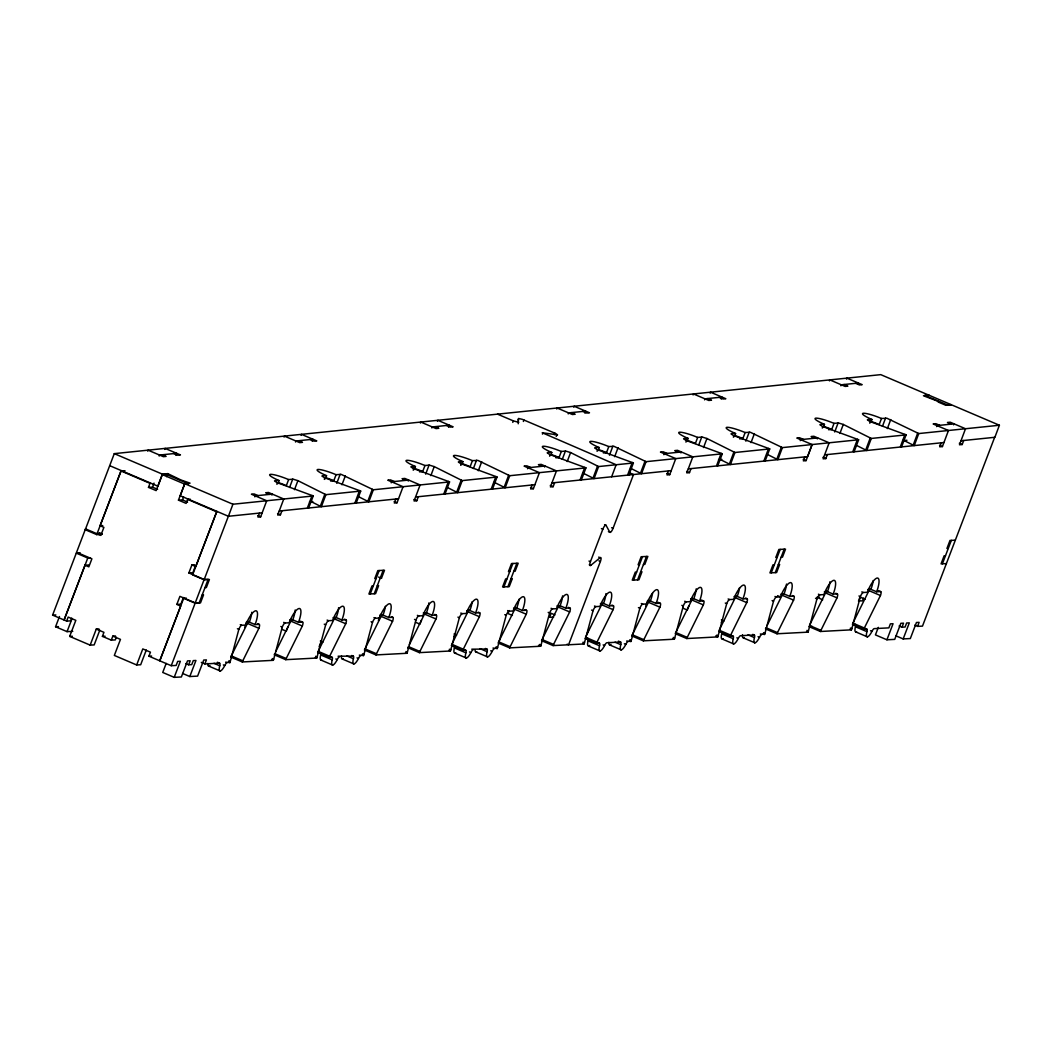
<?xml version="1.0" encoding="UTF-8"?>
<svg xmlns="http://www.w3.org/2000/svg" width="1052" height="1052" viewBox="0 0 1052 1052"><rect width="100%" height="100%" fill="white"/><g stroke="black" fill="none" stroke-linecap="round" stroke-linejoin="round"><path stroke-width="1.5" d="M225.641 662.155L229.888 662.615A4.339 1.21 -66.9 0 0 230.27 661.471L238.843 629.372A4.339 1.21 -66.9 0 1 241.71 625.283L245.721 625.072A15.175 4.247 -66.9 0 1 255.767 610.778A15.175 4.247 -66.9 0 1 255.084 624.572L259.094 624.362A4.339 1.21 -66.9 0 1 258.897 628.307L242.788 660.814A4.339 1.21 -66.9 0 0 242.302 661.958L230.822 657.066L232.755 656.961M242.302 661.958L273.31 660.327A4.339 1.21 -66.9 0 0 273.691 659.183L282.265 627.084A4.339 1.21 -66.9 0 1 285.131 622.994L289.142 622.784A15.175 4.247 -66.9 0 1 299.189 608.49A15.175 4.247 -66.9 0 1 298.505 622.284L302.516 622.074A4.339 1.21 -66.9 0 1 302.318 626.019L286.21 658.526A4.339 1.21 -66.9 0 0 285.723 659.67L274.243 654.778A4.339 1.21 -66.9 0 1 274.638 653.831M285.723 659.67L316.731 658.039A4.339 1.21 -66.9 0 0 317.112 656.895L325.686 624.796A4.339 1.21 -66.9 0 1 328.553 620.706L332.563 620.496A15.175 4.247 -66.9 0 1 342.61 606.202A15.175 4.247 -66.9 0 1 341.926 619.996L345.937 619.786A4.339 1.21 -66.9 0 1 345.74 623.731L329.644 656.238A4.339 1.21 -66.9 0 0 329.144 657.382L317.665 652.49A4.339 1.21 -66.9 0 1 317.993 651.688M359.311 655.107L363.558 655.567A4.339 1.21 -66.9 0 0 363.953 654.423L372.513 622.324A4.339 1.21 -66.9 0 1 375.393 618.234L379.404 618.024A15.175 4.247 -66.9 0 1 389.437 603.73A15.175 4.247 -66.9 0 1 388.753 617.537L392.764 617.327A4.339 1.21 -66.9 0 1 392.567 621.259L376.471 653.765A4.339 1.21 -66.9 0 0 375.972 654.923L364.492 650.018L366.425 649.912M375.972 654.923L406.993 653.279A4.339 1.21 -66.9 0 0 407.374 652.135L415.935 620.036A4.339 1.21 -66.9 0 1 418.814 615.946L422.825 615.736A15.175 4.247 -66.9 0 1 432.859 601.442A15.175 4.247 -66.9 0 1 432.175 615.249L436.185 615.039A4.339 1.21 -66.9 0 1 435.988 618.971L419.893 651.477A4.339 1.21 -66.9 0 0 419.393 652.635L407.913 647.73A4.339 1.21 -66.9 0 1 408.413 646.585L419.893 651.477M419.393 652.635L450.414 650.991A4.339 1.21 -66.9 0 0 450.795 649.847L459.356 617.748A4.339 1.21 -66.9 0 1 462.236 613.658L466.246 613.447A15.175 4.247 -66.9 0 1 476.28 599.153A15.175 4.247 -66.9 0 1 475.596 612.961L479.607 612.751A4.339 1.21 -66.9 0 1 479.41 616.682L463.314 649.189A4.339 1.21 -66.9 0 0 462.814 650.346L451.334 645.441L452.215 645.402M492.98 648.058L497.241 648.532A4.339 1.21 -66.9 0 0 497.622 647.388L506.196 615.275A4.339 1.21 -66.9 0 1 509.063 611.199L513.074 610.975A15.175 4.247 -66.9 0 1 523.12 596.681A15.175 4.247 -66.9 0 1 522.423 610.489L526.434 610.278A4.339 1.21 -66.9 0 1 526.25 614.223L510.141 646.717A4.339 1.21 -66.9 0 0 509.655 647.874L498.161 642.982A4.339 1.21 -66.9 0 1 498.661 641.825L514.757 609.318A4.339 1.21 -66.9 0 0 515.322 607.491M509.655 647.874L540.662 646.244A4.339 1.21 -66.9 0 0 541.044 645.1L549.617 612.987A4.339 1.21 -66.9 0 1 552.484 608.898L556.495 608.687A15.175 4.247 -66.9 0 1 566.541 594.393A15.175 4.247 -66.9 0 1 565.858 608.201L569.855 607.99A4.339 1.21 -66.9 0 1 569.671 611.935L553.562 644.429A4.339 1.21 -66.9 0 0 553.076 645.586L541.583 640.681A4.339 1.21 -66.9 0 1 541.819 640.103M553.076 645.586L584.084 643.955A4.339 1.21 -66.9 0 0 584.465 642.811L593.039 610.699A4.339 1.21 -66.9 0 1 595.905 606.61L599.916 606.399A15.175 4.247 -66.9 0 1 609.963 592.105A15.175 4.247 -66.9 0 1 609.279 605.913L613.29 605.702A4.339 1.21 -66.9 0 1 613.092 609.647L596.984 642.141A4.339 1.21 -66.9 0 0 596.497 643.298L585.017 638.393L587.831 638.248M626.663 641.023L630.911 641.483A4.326 1.21 -66.9 0 0 631.292 640.339L639.866 608.227A4.339 1.21 -66.9 0 1 642.733 604.15L646.743 603.94A15.175 4.247 -66.9 0 1 656.79 589.646A15.175 4.247 -66.9 0 1 656.106 603.44L660.117 603.23A4.339 1.21 -66.9 0 1 659.92 607.175L643.824 639.682A4.339 1.21 -66.9 0 0 643.324 640.826L631.844 635.934A4.339 1.21 -66.9 0 1 632.331 634.777L648.44 602.283A4.339 1.21 -66.9 0 0 649.058 600.087M643.324 640.826L674.332 639.195A4.339 1.21 -66.9 0 0 674.713 638.051L683.287 605.939A4.339 1.21 -66.9 0 1 686.154 601.862L690.165 601.652A15.175 4.247 -66.9 0 1 700.211 587.358A15.175 4.247 -66.9 0 1 699.527 601.152L703.538 600.942A4.339 1.21 -66.9 0 1 703.341 604.887L687.245 637.394A4.339 1.21 -66.9 0 0 686.746 638.538L675.266 633.646A4.339 1.21 -66.9 0 1 675.621 632.778M686.746 638.538L717.753 636.907A4.339 1.21 -66.9 0 0 718.135 635.763L726.708 603.651A4.339 1.21 -66.9 0 1 729.575 599.574L733.586 599.364A15.175 4.247 -66.9 0 1 743.632 585.057A15.175 4.247 -66.9 0 1 742.949 598.864L746.959 598.654A4.339 1.21 -66.9 0 1 746.762 602.599L730.667 635.106A4.339 1.21 -66.9 0 0 730.167 636.25L718.687 631.358M760.333 633.975L764.594 634.435A4.339 1.21 -66.9 0 0 764.975 633.291L773.536 601.192A4.339 1.21 -66.9 0 1 776.415 597.102L780.426 596.892A15.175 4.247 -66.9 0 1 790.46 582.598A15.175 4.247 -66.9 0 1 789.776 596.392L793.787 596.182A4.339 1.21 -66.9 0 1 793.589 600.127L777.494 632.633A4.339 1.21 -66.9 0 0 776.994 633.777L765.514 628.886A4.339 1.21 -66.9 0 1 766.014 627.728L777.494 632.633M776.994 633.777L808.015 632.147A4.339 1.21 -66.9 0 0 808.396 631.003L816.957 598.904A4.339 1.21 -66.9 0 1 819.837 594.814L823.847 594.604A15.175 4.247 -66.9 0 1 833.881 580.309A15.175 4.247 -66.9 0 1 833.197 594.104L837.208 593.893A4.339 1.21 -66.9 0 1 837.011 597.838L820.915 630.345A4.326 1.21 -66.9 0 0 820.415 631.489L808.935 626.597L812.21 626.427M820.415 631.489L851.449 629.832A4.339 1.21 -66.9 0 0 851.831 628.688L860.391 596.576A4.339 1.21 -66.9 0 1 863.271 592.5L867.282 592.289A15.175 4.247 -66.9 0 1 877.302 578.021A15.175 4.247 -66.9 0 1 876.632 591.789L880.642 591.579A4.339 1.21 -66.9 0 1 880.445 595.524L864.349 628.031A4.339 1.21 -66.9 0 0 863.85 629.175L852.37 624.283M803.36 439.368L799.533 437.737L796.811 438.026L812.118 444.549L807.594 456.594L688.284 468.89M99.204 533.101L102.07 534.324L96.731 534.613L85.251 529.708L114.287 453.636L880.761 374.643L999.4 425.245L994.876 437.29L960.976 440.775M147.701 451.163L148.069 450.164L163.389 456.686L166.111 456.397L162.284 454.766M159.181 456.055L159.562 455.056L176.591 453.294L175.842 455.306M164.743 449.401L165.111 448.402L180.431 454.924L177.709 455.214L173.882 453.57M313.233 495.965L312.089 495.505L307.552 507.537L308.644 507.971L313.233 495.965L232.926 504.237L228.402 516.282L180.247 495.742L184.771 483.696L190.07 483.157L181.049 480.028L167.741 473.637L162.442 474.176L157.918 486.208L109.724 465.681M166.611 476.635L167.741 473.637M254.86 496.873L255.228 495.86L272.271 494.111L271.903 495.111M284.053 437.106L284.421 436.107L299.741 442.629L302.463 442.353L298.636 440.722M259.463 513.087L257.95 517.097L260.672 516.808L266.721 500.752L251.415 494.23L254.137 493.94L257.964 495.584M276.873 484.262C279.109 481.435 268.983 480.554 279.069 480.567L277.938 483.578M295.533 442.011L295.901 440.998L312.944 439.249L312.194 441.248M301.082 435.357L301.464 434.344L316.784 440.88L314.048 441.156L310.222 439.526M360.704 491.074L359.547 490.613L355.024 502.646L356.168 503.106L360.704 491.074L325.896 494.664L297.9 480.659L293.021 479.16L288.616 479.58L286.354 485.603A15.175 2.236 20.6 0 0 278.162 482.526M289.589 487.444L292.706 479.16M269.549 494.387L265.722 492.757L268.457 492.467L283.764 499.003L277.715 515.059L280.45 514.77L281.949 510.759M294.494 489.68L297.9 480.659M324.345 479.37C326.593 476.53 316.389 475.649 326.541 475.675L325.41 478.686M325.896 494.664L321.36 506.696L320.321 506.222L324.858 494.19M330.63 481.04L333.813 480.711L336.075 474.689L341.229 474.386L373.355 489.772L449.585 481.908L445.062 493.953L443.97 493.519L448.428 481.448L449.52 481.882M336.772 483.302L340.164 474.268M341.966 484.788L345.358 475.767M373.355 489.772L368.831 501.804L367.792 501.331L372.316 489.298M391.212 482.815L391.581 481.816L408.623 480.054L408.242 481.066M420.392 423.062L420.774 422.049L436.093 428.585L438.815 428.295L434.989 426.665M395.815 499.029L394.303 503.04L397.025 502.764L403.074 486.708L387.767 480.172L390.489 479.896L394.316 481.527M413.226 470.218C415.448 467.377 405.388 466.523 415.422 466.523L414.291 469.521M431.885 427.954L432.254 426.954L449.296 425.192L448.547 427.204M437.435 421.3L437.816 420.3L453.136 426.823L450.401 427.099L446.574 425.468M419.524 471.875L422.694 471.546L424.969 465.536L429.361 465.115L434.239 466.601L462.236 480.606L497.057 477.016L492.52 489.062L491.376 488.601L495.9 476.556L497.057 477.016M425.652 474.136L429.058 465.115M405.901 480.33L402.074 478.699L404.81 478.423L420.116 484.946L414.067 501.002L416.802 500.726L418.302 496.715M430.847 475.635L434.239 466.601M460.697 465.326C462.933 462.472 452.794 461.644 462.893 461.631L461.749 464.629M462.236 480.606L457.712 492.638L456.673 492.178L461.197 480.133M585.938 467.864L584.78 467.404L580.257 479.436L581.401 479.896L585.938 467.864L509.707 475.714L477.884 460.408L472.427 460.644L470.165 466.654A15.175 2.236 20.6 0 0 460.986 463.274M473.413 468.495L476.517 460.224M478.318 470.744L481.711 461.71M512.784 422.404L513.35 420.892L497.517 414.146M517.952 420.09L518.675 418.486L522.318 419.34L555.311 433.358L557.56 434.857L542.227 432.74L616.156 464.747L611.633 476.78M518.215 423.785L518.531 418.591M523.383 421.471L523.949 419.972M509.707 475.714L505.184 487.76L504.145 487.286L508.668 475.241M527.552 468.758L527.933 467.759L544.975 466.01L544.594 467.009M542.451 434.121L543.016 432.609M556.745 409.004L557.126 408.005L572.433 414.527L575.168 414.251L571.341 412.621M532.167 484.972L530.655 488.983L533.377 488.707L539.426 472.65L524.106 466.128L526.842 465.839L530.668 467.469M554.312 434.673L554.891 433.161M556.232 436.409L556.797 434.91M549.578 456.16C551.813 453.333 541.675 452.452 551.774 452.465L550.643 455.477M568.225 413.896L568.606 412.897L585.648 411.135L584.899 413.147M573.787 407.242L574.168 406.243L589.475 412.765L586.753 413.055L582.926 411.424M555.864 457.83L559.046 457.502L561.308 451.479L565.713 451.058L570.592 452.557L598.588 466.562L633.396 462.972L628.872 475.004L627.794 474.57L632.252 462.512L633.396 462.972M562.294 459.329L565.397 451.058M542.253 466.286L538.427 464.655L541.149 464.366L556.455 470.901L550.42 486.945L553.142 486.668L554.654 482.658M567.199 461.578L570.592 452.557M597.049 451.269C599.298 448.428 589.094 447.547 599.232 447.573L598.101 450.585M598.588 466.562L594.064 478.594L593.026 478.121L597.549 466.089M603.335 452.939L606.517 452.61L608.779 446.587L613.921 446.285L646.059 461.67L722.277 453.807L717.753 465.852L716.675 465.418L721.133 453.346L722.211 453.78M609.476 455.2L612.869 446.166M614.657 456.686L618.063 447.665M646.059 461.67L641.523 473.702L640.484 473.229L645.021 461.197M663.904 454.714L664.285 453.701L681.328 451.952L680.946 452.952M693.097 394.947L693.478 393.948L708.785 400.47L711.507 400.194L707.68 398.563M668.507 470.928L667.007 474.939L669.73 474.649L675.765 458.606L660.459 452.071L663.194 451.795L667.021 453.425M685.93 442.116C688.153 439.276 678.08 438.421 688.113 438.408L686.982 441.419M704.577 399.852L704.958 398.839L722.001 397.091L721.238 399.089M710.139 393.198L710.521 392.186L725.827 398.721L723.105 398.997L719.279 397.367M769.748 448.915L768.591 448.454L764.068 460.487L765.146 460.921L769.748 448.915L734.94 452.505L706.944 438.5L702.065 437.014L697.66 437.435L695.398 443.444A15.175 2.236 20.6 0 0 686.22 440.065M698.633 445.285L701.75 437.014M678.606 452.228L674.779 450.598L677.501 450.322L692.808 456.844L686.772 472.9L689.494 472.611L691.006 468.6M703.551 447.534L706.944 438.5M733.389 437.224C735.624 434.371 725.499 433.542 735.585 433.516L734.454 436.527M734.94 452.505L730.404 464.537L729.378 464.063L733.902 452.031M739.688 438.881L742.87 438.553L745.132 432.543L750.273 432.24L782.399 447.613L858.629 439.762L854.106 451.795L852.948 451.334L857.485 439.302L858.629 439.762M745.829 441.143L749.221 432.122M751.01 442.642L754.416 433.608M782.399 447.613L777.875 459.645L776.836 459.172L781.373 447.139M800.256 440.656L800.638 439.657L817.68 437.895L817.299 438.908M829.449 380.903L829.831 379.89L845.137 386.426L847.859 386.15L844.033 384.506M804.859 456.87L803.36 460.881L806.082 460.605L812.118 444.549M822.283 428.059C824.505 425.232 814.379 424.35 824.466 424.364L823.335 427.375M840.929 385.795L841.311 384.795L858.353 383.033L857.972 384.046M846.492 379.141L846.873 378.141L862.18 384.664L859.445 384.953L855.618 383.322M828.568 429.729L831.751 429.4L834.012 423.377L838.418 422.957L843.296 424.443L871.293 438.447L906.101 434.87L901.564 446.903L900.486 446.469L904.944 434.41L906.101 434.87M834.709 431.991L838.102 422.957M814.958 438.184L811.131 436.541L813.853 436.264L829.16 442.8L823.124 458.843L825.846 458.567L827.359 454.556M839.89 433.477L843.296 424.443M869.741 423.167C871.99 420.327 861.798 419.446 871.937 419.472L870.806 422.483M871.293 438.447L866.756 450.493L865.717 450.019L870.254 437.974M999.4 425.245L918.751 433.555L886.941 418.249L881.484 418.486L879.209 424.508A15.175 2.236 20.6 0 0 870.03 421.116M882.457 426.336L885.574 418.065M887.362 428.585L890.755 419.551M918.751 433.555L914.227 445.601L913.189 445.127L917.712 433.082M936.609 426.599L936.99 425.6L954.032 423.851L953.651 424.85M941.211 442.813L939.699 446.824L942.434 446.548L948.47 430.505L933.163 423.969L935.885 423.693L939.712 425.324M951.297 424.127L947.471 422.496L950.206 422.207L965.512 428.743L959.477 444.799L962.199 444.509L963.711 440.499M608.411 531.668L609.844 532.286A4.339 1.21 -66.9 0 0 613.04 528.354L633.514 474.531L629.201 472.69M71.668 618.208L70.642 620.877L66.631 621.088L52.6 615.104L76.296 553.128L80.32 552.918M72.772 631.345L67.052 631.647L55.572 626.742L59.477 616.525M89.012 565.003L85.002 565.213L64.08 619.996L87.776 558.02L90.459 557.889M85.002 565.213L88.828 566.844L91.892 558.822L76.586 552.287L85.528 528.867L100.834 535.402L103.898 527.368L100.071 525.737L120.993 470.954L125.004 470.744M96.731 534.613L121.204 470.573M66.631 621.088L68.17 617.077L75.823 620.338L69.682 636.394L90.156 645.126L94.167 644.915L99.782 630.201M67.052 631.647L72.075 618.51M162.271 474.557L184.6 484.078L188.61 483.867L166.282 474.347L162.271 474.557L156.143 490.613L148.49 487.352L150.015 483.328L120.993 470.954M90.156 645.126L96.284 629.07L98.967 628.925M148.49 487.352L152.501 487.142L154.026 483.118M116.312 637.249L115.286 639.918L111.288 640.129L102.412 636.355L103.938 632.331L96.284 629.07M111.288 640.129L112.814 636.118L115.483 635.973M190.32 499.24L187.65 499.384L186.125 503.395L178.459 500.134L184.6 484.078M178.459 500.134L182.469 499.924L183.587 497.004M112.814 636.118L120.467 639.379L114.339 655.435L136.668 664.969L142.796 648.913L150.449 652.174L148.911 656.185L171.239 665.706L176.144 665.443L177.683 661.419L180.352 661.287L174.211 677.356L162.731 672.452L166.19 663.418M146.294 650.031L140.679 664.746L136.668 664.969M186.335 598.141L183.666 598.286L159.759 660.814L180.681 606.031L176.854 604.387L179.918 596.366L195.225 602.888L199.236 602.678L208.178 579.271L204.167 579.481L188.86 572.945L191.924 564.924L194.594 564.779M183.416 597.497L180.865 604.177L176.854 604.387M195.422 566.042L192.871 572.735L188.86 572.945M216.883 511.39L192.608 574.865L204.101 579.77L209.427 579.481L206.363 587.516L205.035 587.581M195.225 602.888L204.167 579.481M171.239 665.706L195.146 603.177L200.485 602.901L203.549 594.867L202.221 594.945M204.101 579.77L228.363 516.282L262.198 512.797M185.77 663.562L188.637 664.785L190.175 660.761L187.506 660.906L181.365 676.975L174.211 677.356M182.64 673.464L189.807 676.528L195.948 660.459L193.279 660.603L191.74 664.614L188.637 664.785M201.3 662.392L204.89 663.917L206.416 659.906L203.746 660.051L197.605 676.12L189.807 676.528M244.695 627.452L246.996 621.43M287.814 627.176L286.289 631.2L281.844 629.306M319.124 646.783L321.294 641.089M370.225 593.959L379.167 570.539M374.236 593.749L383.178 570.329M380.114 578.35L381.455 578.284L384.519 570.25L377.839 570.605L374.775 578.639L376.103 578.561M378.365 620.417L380.666 614.394M421.497 620.141L419.958 624.152L415.527 622.258M453.951 636.723L454.977 634.054M503.908 586.911L512.85 563.491M507.919 586.7L516.861 563.28M509.181 610.568L508.037 613.579L512.416 615.446M589.251 564.806L590.698 565.411A4.339 1.21 -66.9 0 1 590.435 561.663L602.835 529.209A4.339 1.21 -66.9 0 1 606.018 525.277L604.584 524.659M598.706 557.1L600.14 557.705A4.339 1.21 -66.9 0 1 600.39 561.466L568.58 644.771L567.146 644.153M587.253 633.37L588.791 629.359M633.567 580.073L642.509 556.666M637.578 579.862L646.52 556.442M645.718 606.32L648.019 600.298M688.836 606.044L687.311 610.055L682.879 608.161M721.304 622.639L722.316 619.957M771.261 572.814L780.189 549.407M774.325 564.793L772.983 564.858L769.919 572.893L775.258 572.604L784.2 549.197L785.542 549.118L782.478 557.152L781.136 557.218M858.958 599.706L859.984 597.023L865.086 599.206M863.482 598.154L862.456 600.823L858.445 601.034M878.315 627.36L875.448 634.895L886.928 639.787L894.726 639.379L900.854 623.31L903.537 623.165L901.998 627.189L899.131 625.966M886.928 639.787L893.056 623.718L890.386 623.862L888.861 627.873L874.238 628.623A4.339 1.21 -66.9 0 0 871.95 631.371A8.666 2.433 -66.9 0 1 867.387 636.855L855.907 631.963M895.988 635.868L903.168 638.932L909.309 622.863L906.627 623.008L905.101 627.018L901.998 627.189M914.714 625.151L917.594 626.374L919.132 622.35L916.45 622.495L910.322 638.551L903.168 638.932M942.395 563.806L951.337 540.386M994.653 437.303L922.486 626.111L917.594 626.374M230.901 656.842A4.339 1.21 -66.9 0 1 231.309 655.909L247.417 623.415A4.339 1.21 -66.9 0 0 248.035 621.232M275.742 651.596L290.839 621.127A4.339 1.21 -66.9 0 0 291.457 618.944M334.812 616.998A4.339 1.21 -66.9 0 1 334.26 618.839L318.151 651.333L329.644 656.238M364.518 649.952A4.339 1.21 -66.9 0 1 364.991 648.874L381.087 616.367A4.339 1.21 -66.9 0 0 381.56 614.894M409.412 644.547L424.508 614.079A4.339 1.21 -66.9 0 0 424.982 612.606M468.548 609.608A4.339 1.21 -66.9 0 1 467.93 611.791L451.834 644.297L463.314 649.189M558.651 605.558A4.339 1.21 -66.9 0 1 558.178 607.03L542.082 639.537L553.562 644.429M602.073 603.269A4.339 1.21 -66.9 0 1 601.612 604.742L585.504 637.249L599.311 643.153A4.339 1.21 -66.9 0 1 599.548 645.757A8.666 2.433 -66.9 0 0 600.021 650.978L588.541 646.086M692.413 598.154A4.339 1.21 -66.9 0 1 691.861 599.995L675.752 632.489L687.245 637.394M735.835 595.866A4.339 1.21 -66.9 0 1 735.282 597.707L719.187 630.201L730.667 635.106M767.013 625.703L782.109 595.235A4.339 1.21 -66.9 0 0 782.583 593.762M826.149 590.764A4.339 1.21 -66.9 0 1 825.531 592.947L809.435 625.44L820.915 630.345M852.633 623.626A4.339 1.21 -66.9 0 1 852.87 623.126L868.965 590.632A4.339 1.21 -66.9 0 0 869.583 588.436M518.754 422.312L513.35 420.892M590.698 565.411L600.14 557.705M928.916 395.184L923.459 395.749L939.502 401.864L938.134 402.009L945.787 405.27L951.245 404.704M309.512 501.843L312.76 501.502M718.555 459.685L721.817 459.343M903.707 440.604L906.956 440.262M279.24 511.035L398.537 498.74M415.579 496.991L534.889 484.696M551.932 482.934L671.242 470.638M824.636 454.832L943.933 442.537M775.258 572.604L776.6 572.538L779.663 564.503L778.335 564.582M928.771 395.118L924.761 395.328L947.089 404.849L951.087 404.639M100.071 525.737L102.754 525.606M784.2 549.197L778.861 549.473L775.797 557.507L777.126 557.428M955.347 540.176L949.995 540.452L946.932 548.486L948.273 548.408M509.786 571.525L508.445 571.591L511.509 563.57L518.189 563.215L515.125 571.236L513.797 571.315M639.445 564.687L638.104 564.753L641.168 556.732L647.861 556.376L644.797 564.411L643.456 564.477M373.302 585.925L371.961 585.99L368.897 594.025L375.577 593.67L378.641 585.648L377.3 585.714M506.972 578.876L505.631 578.955L502.567 586.977L509.247 586.621L512.311 578.6L510.983 578.666M636.631 572.051L635.303 572.117L632.239 580.152L638.919 579.797L641.983 571.762L640.642 571.841M945.459 555.772L944.117 555.837L941.053 563.872L946.406 563.583M52.6 615.104L55.861 614.933M55.572 626.742L58.439 626.597M246.221 622.297L249.337 622.126L255.084 624.572M289.642 620.009L292.758 619.838L298.505 622.284M333.063 617.721L336.18 617.55L341.926 619.996M379.89 615.249L383.02 615.078L388.753 617.537M423.312 612.961L426.441 612.79L432.175 615.249M466.733 610.673L469.863 610.502L475.596 612.961M513.573 608.201L516.69 608.043L522.423 610.489M556.995 605.913L560.111 605.755L565.858 608.201M600.416 603.624L603.532 603.467L609.279 605.913M647.243 601.152L650.36 600.994L656.106 603.44M690.664 598.864L693.781 598.706L699.527 601.152M734.086 596.576L737.202 596.418L742.949 598.864M780.913 594.117L784.042 593.946L789.776 596.392M824.347 591.829L827.464 591.658L833.197 594.104M867.768 589.501L870.898 589.344L876.632 591.789M69.682 636.394L72.364 636.25M819.521 597.168L816.852 597.299L822.703 599.798M102.412 636.355L105.082 636.21M553.641 617.103L549.631 617.314L551.156 613.303L554.983 614.933M148.911 656.185L151.593 656.04M317.665 652.49L319.243 652.411M407.913 647.73L409.859 647.624M863.85 629.175L866.677 629.03A4.339 1.21 -66.9 0 1 866.914 631.634A8.666 2.433 -66.9 0 0 867.387 636.855M329.144 657.382L331.959 657.237A4.339 1.21 -66.9 0 1 332.195 659.841A8.666 2.433 -66.9 0 0 332.682 665.061L321.202 660.169M338.087 656.224L353.183 656.119A4.339 1.21 -66.9 0 1 353.419 658.723A8.666 2.433 -66.9 0 0 353.893 663.943L342.413 659.052M462.814 650.346L465.642 650.189A4.339 1.21 -66.9 0 1 465.878 652.805A8.666 2.433 -66.9 0 0 466.352 658.026L454.872 653.121M471.769 649.176L486.852 649.071A4.339 1.21 -66.9 0 1 487.102 651.688A8.666 2.433 -66.9 0 0 487.576 656.908L476.096 652.003M596.497 643.298L599.311 643.153M609.765 644.968L621.245 649.86A8.666 2.433 -66.9 0 1 620.772 644.639A4.339 1.21 -66.9 0 0 620.535 642.036L606.872 642.746A4.339 1.21 -66.9 0 0 604.598 645.494A8.666 2.433 -66.9 0 1 600.021 650.978M730.167 636.25L732.981 636.105A4.339 1.21 -66.9 0 1 733.231 638.709A8.666 2.433 -66.9 0 0 733.704 643.929L722.224 639.037M743.435 637.92L754.915 642.811A8.666 2.433 -66.9 0 1 754.442 637.591A4.339 1.21 -66.9 0 0 754.205 634.987L740.542 635.71A4.339 1.21 -66.9 0 0 738.267 638.446A8.666 2.433 -66.9 0 1 733.704 643.929M204.89 663.917L219.513 663.168A4.339 1.21 -66.9 0 1 219.75 665.771A8.666 2.433 -66.9 0 0 220.223 670.992L208.743 666.1M870.306 421.668L904.944 434.41M822.848 426.56L857.485 439.302M733.954 435.712L768.591 448.454M686.496 440.604L721.133 453.346M597.615 449.769L632.252 462.512M550.143 454.661L584.78 467.404M461.263 463.814L495.9 476.556M413.791 468.705L448.428 481.448M324.91 477.871L359.547 490.613M277.439 482.763L312.089 495.505M601.402 528.604L602.835 529.209M598.956 560.847L600.39 561.466M959.332 443.286L962.199 444.509M939.554 445.325L942.434 446.548M822.98 457.344L825.846 458.567M803.215 459.382L806.082 460.605M686.627 471.388L689.494 472.611M666.863 473.426L669.73 474.649M878.486 590.659L880.642 591.579M868.965 590.632L880.445 595.524M861.838 591.881L863.271 592.5M858.958 595.971L860.391 596.576M835.775 593.289L837.208 593.893M825.531 592.947L837.011 597.838M818.403 594.196L819.837 594.814M815.524 598.286L816.957 598.904M550.275 485.445L553.142 486.668M792.353 595.577L793.787 596.182M852.87 623.126L864.349 628.031M865.244 628.412L866.677 629.03M870.517 630.753L871.95 631.371M530.51 487.484L533.377 488.707M782.109 595.235L793.589 600.127M855.578 624.388A4.339 1.21 -66.9 0 1 855.434 626.742L866.914 631.634M777.546 595.669L780.426 596.892M850.397 628.07L851.831 628.688M774.982 596.484L776.415 597.102M850.003 629.214L851.449 629.832M611.593 527.736L613.04 528.354M772.102 600.574L773.536 601.192M745.526 598.049L746.959 598.654M735.282 597.707L746.762 602.599M806.963 630.398L808.396 631.003M806.582 631.542L808.015 632.147M728.142 598.956L729.575 599.574M725.275 603.046L726.708 603.651M701.382 600.021L703.538 600.942M691.861 599.995L703.341 604.887M763.542 632.686L764.975 633.291M763.147 633.83L764.594 634.435M684.721 601.244L686.154 601.862M589.002 561.045L590.435 561.663M721.37 619.917L723.921 621.009M752.772 634.369L754.205 634.987M758.058 636.71L759.491 637.328A4.339 1.21 -66.9 0 1 761.766 634.58M681.854 605.334L683.287 605.939M747.985 634.843L754.442 637.591M657.96 602.309L660.117 603.23M413.923 499.503L416.802 500.726M731.548 635.487L732.981 636.105M736.834 637.841L738.267 638.446M648.44 602.283L659.92 607.175M721.974 631.739A4.339 1.21 -66.9 0 1 721.738 633.817L733.231 638.709M716.701 635.145L718.135 635.763M641.299 603.532L642.733 604.15M715.61 635.987L717.753 636.907M394.158 501.541L397.025 502.764M638.433 607.622L639.866 608.227M611.843 605.084L613.29 605.702M601.612 604.742L613.092 609.647M673.28 637.433L674.713 638.051M672.899 638.577L674.332 639.195M594.472 606.005L595.905 606.61M591.605 610.094L593.039 610.699M568.422 607.372L569.855 607.99M632.331 634.777L643.824 639.682M558.178 607.03L569.671 611.935M629.859 639.721L631.292 640.339M629.477 640.865L630.911 641.483M551.051 608.293L552.484 608.898M618.379 641.115L620.535 642.036M624.375 643.758L625.808 644.376A4.339 1.21 -66.9 0 1 628.097 641.628M548.184 612.382L549.617 612.987M615.025 642.193L620.772 644.639M525.001 609.66L526.434 610.278M603.151 644.876L604.598 645.494M514.757 609.318L526.25 614.223M588.331 639.143A4.339 1.21 -66.9 0 1 588.068 640.865L599.548 645.757M583.032 642.193L584.465 642.798M507.629 610.581L509.063 611.199M582.65 643.337L584.084 643.955M277.57 513.547L280.45 514.77M504.763 614.67L506.196 615.275M114.287 453.636L162.442 474.176M184.771 483.696L232.926 504.237M257.806 515.585L260.672 516.808M478.173 612.132L479.607 612.751M467.93 611.791L479.41 616.682M539.61 644.481L541.044 645.1M378.588 577.061L381.455 578.284M538.506 645.323L540.662 646.244M460.802 613.053L462.236 613.658M187.65 499.384L216.673 511.772L195.751 566.555L191.924 564.924M457.922 617.13L459.356 617.748M152.501 487.142L157.603 489.312M182.469 499.924L187.572 502.106M434.752 614.421L436.185 615.039M498.661 641.825L510.141 646.717M424.508 614.079L435.988 618.971M496.189 646.77L497.622 647.388M495.808 647.914L497.241 648.532M417.368 615.341L418.814 615.946M454.03 634.014L456.581 635.092M485.419 648.466L486.852 649.071M490.705 650.807L492.139 651.425A4.339 1.21 -66.9 0 1 494.414 648.676M414.501 619.418L415.935 620.036M479.922 648.624L487.102 651.688M391.331 616.709L392.764 617.327M464.208 649.584L465.642 650.189M469.481 651.924L470.915 652.542A4.339 1.21 -66.9 0 1 473.203 649.794M381.087 616.367L392.567 621.259M454.648 646.388A4.339 1.21 -66.9 0 1 454.398 647.9L465.878 652.805M449.362 649.242L450.795 649.847M373.947 617.629L375.393 618.234M448.967 650.386L450.414 650.991M371.08 621.706L372.513 622.324M344.504 619.181L345.937 619.786M334.26 618.839L345.74 623.731M405.94 651.53L407.374 652.135M405.546 652.674L406.993 653.279M327.119 620.088L328.553 620.706M324.253 624.178L325.686 624.796M99.282 532.812L102.057 534.008M300.359 621.153L302.516 622.074M364.991 648.874L376.471 653.765M290.839 621.127L302.318 626.019M362.506 653.818L363.953 654.423M362.125 654.962L363.558 655.567M283.698 622.376L285.131 622.994M320.347 641.049L322.898 642.141M351.749 655.501L353.183 656.119M357.022 657.855L358.469 658.46A4.339 1.21 -66.9 0 1 360.744 655.725M280.831 626.466L282.265 627.084M346.963 655.975L353.419 658.723M257.661 623.757L259.094 624.362M330.525 656.619L331.959 657.237M335.812 658.973L337.245 659.578A4.339 1.21 -66.9 0 1 339.52 656.842M247.417 623.415L258.897 628.307M320.913 652.727A4.339 1.21 -66.9 0 1 320.715 654.949L332.195 659.841M183.666 598.286L195.146 603.177M76.296 553.128L87.776 558.02M315.679 656.277L317.112 656.895M240.277 624.664L241.71 625.283M315.298 657.434L316.731 658.039M237.41 628.754L238.843 629.372M275.453 653.936L286.21 658.526M272.258 658.565L273.691 659.183M271.876 659.722L273.31 660.327M231.309 655.909L242.788 660.814M228.836 660.853L230.27 661.471M228.455 662.01L229.888 662.615M217.356 662.247L219.513 663.168M223.353 664.89L224.786 665.508A4.339 1.21 -66.9 0 1 227.074 662.76M214.003 663.325L219.75 665.771M903.26 440.144L913.189 445.127M855.789 445.035L865.717 450.019M766.908 454.188L776.836 459.172M719.437 459.08L729.378 464.063M630.556 468.245L640.484 473.229M583.097 473.137L593.026 478.121M494.203 482.289L504.145 487.286M446.745 487.181L456.673 492.178M357.864 496.347L367.792 501.331M310.393 501.239L320.321 506.222M606.018 525.277L609.844 532.286M856.578 631.726A8.666 2.433 -66.9 0 1 855.434 626.742M759.491 637.328A8.666 2.433 -66.9 0 1 754.928 642.811M744.369 637.512A8.666 2.433 -66.9 0 1 742.528 634.79M723.145 638.63A8.666 2.433 -66.9 0 1 721.738 633.817M625.808 644.376A8.666 2.433 -66.9 0 1 621.245 649.86M610.975 644.337A8.666 2.433 -66.9 0 1 608.806 642.325M589.751 645.455A8.666 2.433 -66.9 0 1 588.068 640.865M873.213 580.559A15.175 4.247 -66.9 0 1 870.898 589.344M829.883 581.795A15.175 4.247 -66.9 0 1 827.464 591.658M786.462 584.084A15.175 4.247 -66.9 0 1 784.042 593.946M739.543 587.621A15.175 4.247 -66.9 0 1 737.202 596.418M696.214 588.844A15.175 4.247 -66.9 0 1 693.781 598.706M652.542 593.341A15.175 4.247 -66.9 0 1 650.36 600.994M605.952 593.604A15.175 4.247 -66.9 0 1 603.532 603.467M492.139 651.425A8.666 2.433 -66.9 0 1 487.576 656.908M476.766 651.78A8.666 2.433 -66.9 0 1 475.096 649.82M470.915 652.542A8.666 2.433 -66.9 0 1 466.352 658.026M455.805 652.727A8.666 2.433 -66.9 0 1 454.398 647.9M358.469 658.46A8.666 2.433 -66.9 0 1 353.893 663.943M343.346 658.644A8.666 2.433 -66.9 0 1 341.505 655.935M337.245 659.578A8.666 2.433 -66.9 0 1 332.682 665.061M321.623 660.064A8.666 2.433 -66.9 0 1 320.715 654.949M224.786 665.508A8.666 2.433 -66.9 0 1 220.223 670.992M209.953 665.482A8.666 2.433 -66.9 0 1 207.783 663.457M562.531 595.892A15.175 4.247 -66.9 0 1 560.111 605.755M519.017 599.232A15.175 4.247 -66.9 0 1 516.69 608.043M472.19 601.705A15.175 4.247 -66.9 0 1 469.863 610.502M428.861 602.928A15.175 4.247 -66.9 0 1 426.441 612.79M385.348 606.281A15.175 4.247 -66.9 0 1 383.02 615.078M338.613 607.688A15.175 4.247 -66.9 0 1 336.18 617.55M295.191 609.976A15.175 4.247 -66.9 0 1 292.758 619.838M251.757 612.264A15.175 4.247 -66.9 0 1 249.337 622.126M551.774 452.465A15.175 2.236 20.6 0 1 543.148 446.258A15.175 2.236 20.6 0 1 561.308 451.479M462.893 461.631A15.175 2.236 20.6 0 1 454.267 455.424A15.175 2.236 20.6 0 1 472.427 460.644M415.422 466.523A15.175 2.236 20.6 0 1 406.795 460.316A15.175 2.236 20.6 0 1 424.969 465.536M326.541 475.675A15.175 2.236 20.6 0 1 317.914 469.468A15.175 2.236 20.6 0 1 336.075 474.689M279.069 480.567A15.175 2.236 20.6 0 1 270.443 474.36A15.175 2.236 20.6 0 1 288.616 479.58M325.633 477.634A15.175 2.236 20.6 0 1 333.813 480.711M413.515 468.166A15.175 2.236 20.6 0 1 422.694 471.546M550.867 454.425A15.175 2.236 20.6 0 1 559.046 457.502M871.937 419.472A15.175 2.236 20.6 0 1 863.311 413.265A15.175 2.236 20.6 0 1 881.484 418.486M824.466 424.364A15.175 2.236 20.6 0 1 815.839 418.157A15.175 2.236 20.6 0 1 834.012 423.377M735.585 433.516A15.175 2.236 20.6 0 1 726.958 427.322A15.175 2.236 20.6 0 1 745.132 432.543M688.113 438.408A15.175 2.236 20.6 0 1 679.5 432.214A15.175 2.236 20.6 0 1 697.66 437.435M599.232 447.573A15.175 2.236 20.6 0 1 590.619 441.367A15.175 2.236 20.6 0 1 608.779 446.587M598.338 449.533A15.175 2.236 20.6 0 1 606.517 452.61M734.677 435.489A15.175 2.236 20.6 0 1 742.87 438.553M823.558 426.323A15.175 2.236 20.6 0 1 831.751 429.4"/></g></svg>
